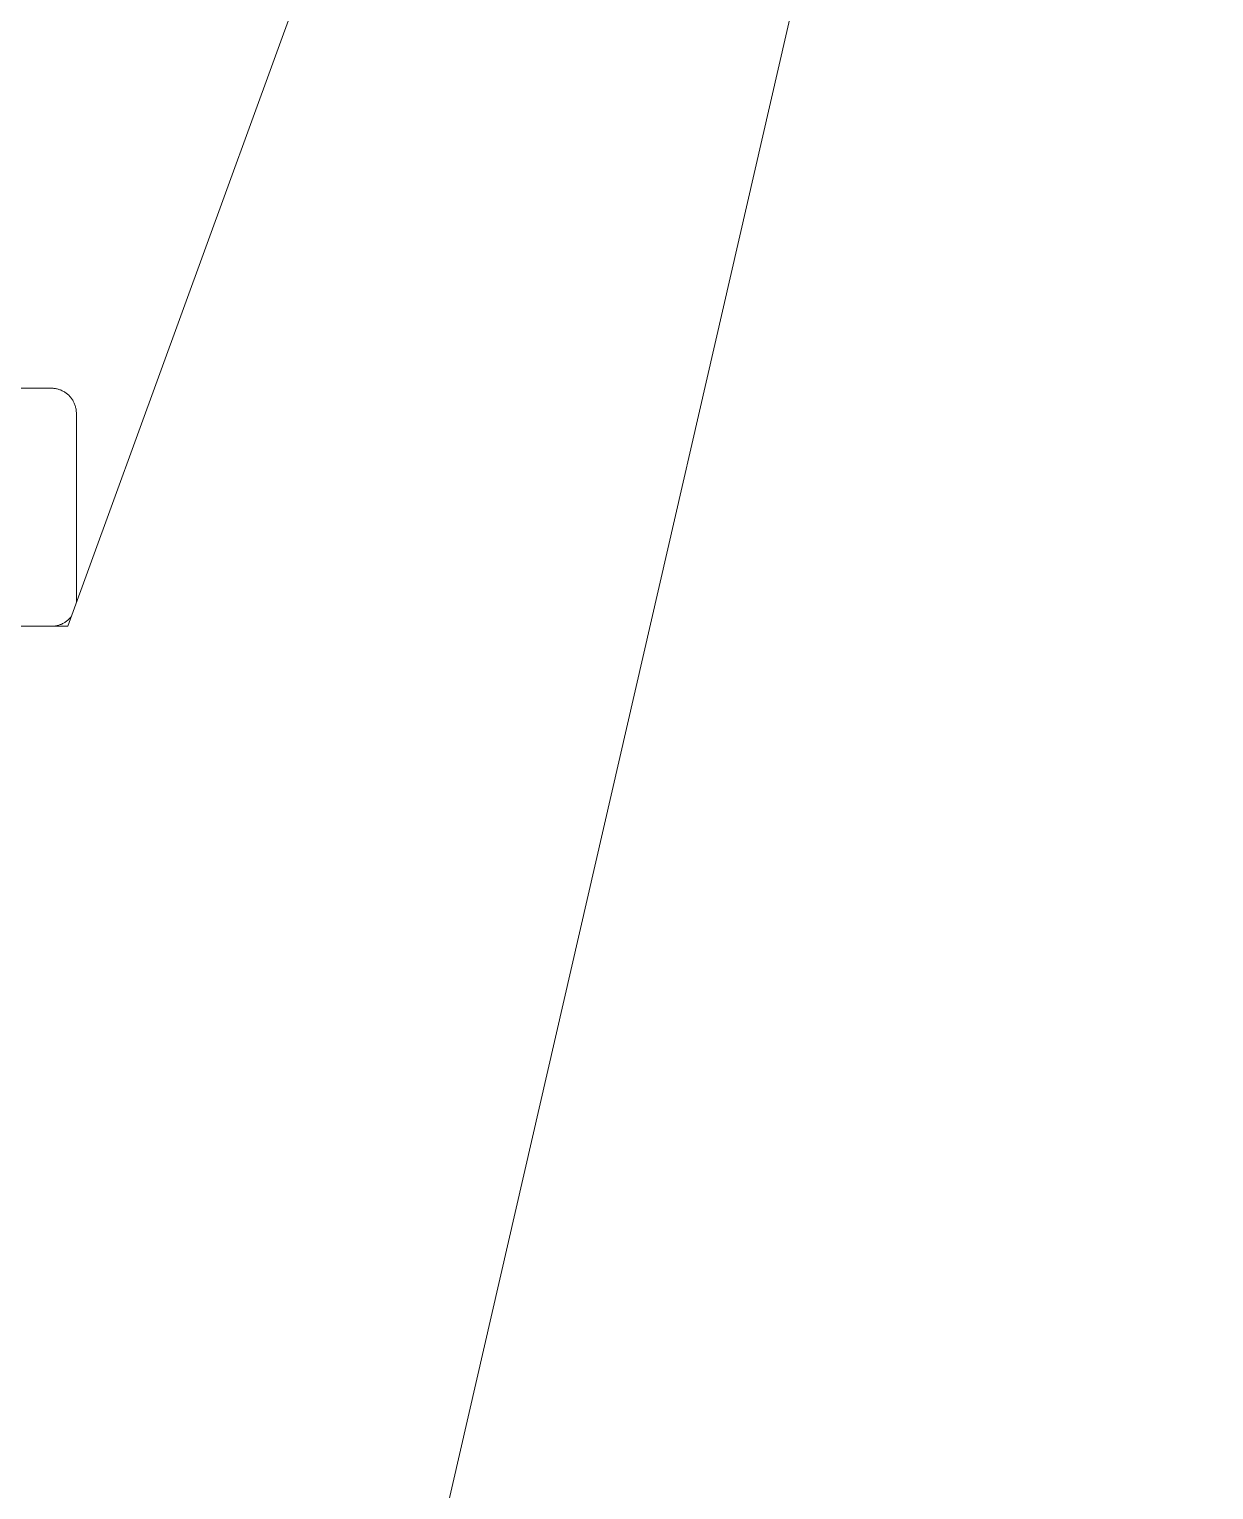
# Model space of a CAD drawing. Header units: inches. Extents: x -11 to 189, y -7 to 133.
# Drawn here: x 172.36 to 179.81, y 106.51 to 115.69 of the extents above; entities that cross this region are included whole.
import ezdxf

# ---------------------------------------------------------------- set-up
doc = ezdxf.new("R2010")
doc.units = ezdxf.units.IN
doc.layers.add('ZANO_R', color=7, linetype='Continuous', lineweight=0)

msp = doc.modelspace()

# ---------------------------------------------------------------- linework, layer by layer
at = {"layer": 'ZANO_R'}
for p, q in [((178.24429, 127.42144), (172.60751, 111.93451)), ((172.60751, 96.029), (179.81243, 127.33226)), ((172.50389, 113.43057), (155.08591, 113.43057)), ((172.50389, 113.43057), (172.50927, 113.43048)), ((172.50927, 113.43048), (172.51464, 113.43021)), ((172.51464, 113.43021), (172.52, 113.42975)), ((172.52, 113.42975), (172.52534, 113.42911)), ((172.52534, 113.42911), (172.53065, 113.42828)), ((172.53065, 113.42828), (172.53593, 113.42728)), ((172.53593, 113.42728), (172.54118, 113.4261)), ((172.54118, 113.4261), (172.54638, 113.42473)), ((172.54638, 113.42473), (172.55153, 113.42319)), ((172.55153, 113.42319), (172.55663, 113.42148)), ((172.55663, 113.42148), (172.56167, 113.41959)), ((172.56167, 113.41959), (172.56663, 113.41754)), ((172.56663, 113.41754), (172.57153, 113.41531)), ((172.57153, 113.41531), (172.57634, 113.41292)), ((172.57634, 113.41292), (172.58108, 113.41036)), ((172.58108, 113.41036), (172.58572, 113.40765)), ((172.58572, 113.40765), (172.59026, 113.40478)), ((172.59026, 113.40478), (172.59471, 113.40175)), ((172.59471, 113.40175), (172.59905, 113.39857)), ((172.59905, 113.39857), (172.60328, 113.39525)), ((172.60328, 113.39525), (172.60739, 113.39179)), ((172.60739, 113.39179), (172.61138, 113.38819)), ((172.61138, 113.38819), (172.61525, 113.38445)), ((172.61525, 113.38445), (172.61899, 113.38058)), ((172.61899, 113.38058), (172.62259, 113.37659)), ((172.62259, 113.37659), (172.62605, 113.37248)), ((172.62605, 113.37248), (172.62937, 113.36825)), ((172.62937, 113.36825), (172.63255, 113.36391)), ((172.63255, 113.36391), (172.63558, 113.35946)), ((172.63558, 113.35946), (172.63845, 113.35492)), ((172.63845, 113.35492), (172.64116, 113.35028)), ((172.64116, 113.35028), (172.64372, 113.34554)), ((172.64372, 113.34554), (172.64611, 113.34073)), ((172.64611, 113.34073), (172.64834, 113.33583)), ((172.64834, 113.33583), (172.65039, 113.33087)), ((172.65039, 113.33087), (172.65228, 113.32583)), ((172.65228, 113.32583), (172.65399, 113.32073)), ((172.65399, 113.32073), (172.65553, 113.31558)), ((172.65553, 113.31558), (172.6569, 113.31038)), ((172.6569, 113.31038), (172.65808, 113.30513)), ((172.65808, 113.30513), (172.65908, 113.29985)), ((172.65908, 113.29985), (172.65991, 113.29454)), ((172.65991, 113.29454), (172.66055, 113.2892)), ((172.66055, 113.2892), (172.66101, 113.28384)), ((172.66101, 113.28384), (172.66128, 113.27847)), ((172.66128, 113.27847), (172.66137, 113.27309)), ((172.66137, 113.27309), (172.66137, 112.09199)), ((172.66129, 112.08677), (172.66103, 112.08155)), ((172.66137, 112.09199), (172.66129, 112.08677)), ((172.60573, 111.97187), (172.60163, 111.96851)), ((172.60972, 111.97537), (172.60573, 111.97187)), ((172.61359, 111.979), (172.60972, 111.97537)), ((172.61733, 111.98276), (172.61359, 111.979)), ((172.62094, 111.98664), (172.61733, 111.98276)), ((172.62443, 111.99064), (172.62094, 111.98664)), ((172.62777, 111.99476), (172.62443, 111.99064)), ((172.63097, 111.99898), (172.62777, 111.99476)), ((172.60751, 111.93451), (155.28468, 111.93451)), ((172.51386, 111.93483), (172.50856, 111.93458)), ((172.51914, 111.93525), (172.51386, 111.93483)), ((172.52441, 111.93585), (172.51914, 111.93525)), ((172.52966, 111.93663), (172.52441, 111.93585)), ((172.53488, 111.93759), (172.52966, 111.93663)), ((172.54006, 111.93872), (172.53488, 111.93759)), ((172.5452, 111.94002), (172.54006, 111.93872)), ((172.55029, 111.9415), (172.5452, 111.94002)), ((172.55533, 111.94315), (172.55029, 111.9415)), ((172.56032, 111.94497), (172.55533, 111.94315)), ((172.56524, 111.94695), (172.56032, 111.94497)), ((172.57008, 111.9491), (172.56524, 111.94695)), ((172.57486, 111.95141), (172.57008, 111.9491)), ((172.57955, 111.95388), (172.57486, 111.95141)), ((172.58416, 111.9565), (172.57955, 111.95388)), ((172.58868, 111.95928), (172.58416, 111.9565)), ((172.5931, 111.96221), (172.58868, 111.95928)), ((172.59742, 111.96529), (172.5931, 111.96221)), ((172.60163, 111.96851), (172.59742, 111.96529))]:
    msp.add_line(p, q, dxfattribs=at)

doc.saveas('drawing.dxf')
